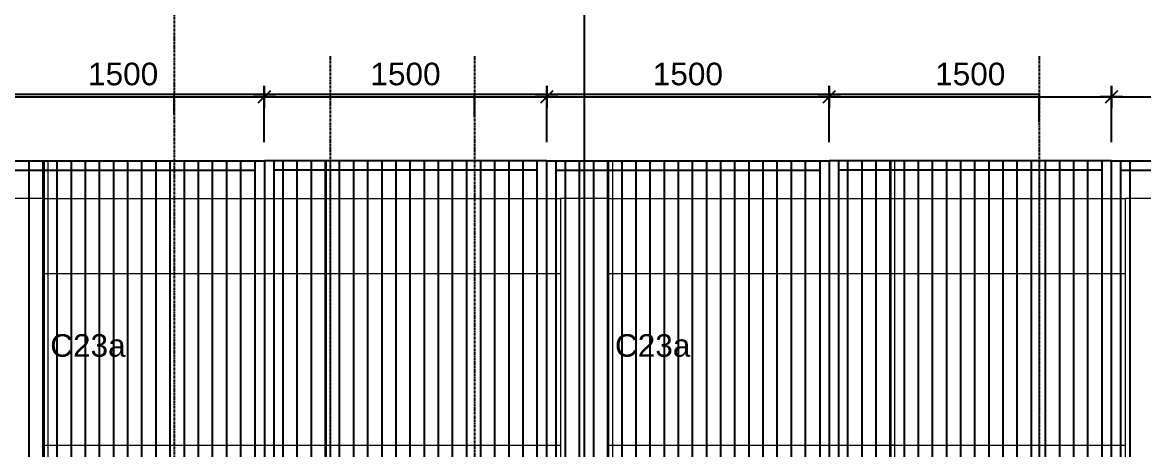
# Model space of a CAD drawing. Header units: millimetres. Extents: x 663313 to 1226001, y 1431724 to 1620898.
# Drawn here: x 1051423 to 1057379, y 1516121 to 1518391 of the extents above; entities that cross this region are included whole.
import ezdxf

# ---------------------------------------------------------------- set-up
doc = ezdxf.new("R2010")
doc.units = ezdxf.units.MM
for name, pattern in [('Grid Line', [22.225, 12.7, -3.175, 3.175, -3.175]), ('HIDDEN', [0.375, 0.25, -0.125]), ('XKITLINE00', [0]), ('XKITLINE02', [4, 2, -2])]:
    doc.linetypes.add(name, pattern=pattern)
doc.layers.add('000 - 0_HIDE_OBJ_FRAMING_DEF_SUB', color=7, linetype='Continuous', plot=False)
for name, color, linetype, lineweight in [('A-FLOR-E', 7, 'Continuous', 9), ('A-GENM', 7, 'Continuous', 9), ('Part', 7, 'Continuous', 0)]:
    doc.layers.add(name, color=color, linetype=linetype, lineweight=lineweight)
doc.layers.add('CVA044__', color=7, linetype='Continuous')
doc.layers.add('DIM', color=7, linetype='Continuous')
doc.styles.add('Arial', font='arial.ttf')
doc.dimstyles.new('Dim - 40 - Cen', dxfattribs={"dimscale": 0.04, "dimtxt": 3, "dimasz": 1, "dimexe": 0, "dimexo": 2.5, "dimgap": 1.5, "dimtad": 1, "dimdec": 0, "dimlfac": 1000, "dimzin": 1, "dimdsep": 46, "dimtxsty": 'Arial', "dimblk": 'CEN1', "dimcen": 0.09, "dimclrd": 7, "dimclre": 7, "dimclrt": 7, "dimadec": 0, "dimazin": 0, "dimtfac": 1, "dimtdec": 0, "dimtix": 1, "dimtofl": 0, "dimtmove": 2, "dimatfit": 3, "dimfxl": 1, "dimtfill": 1, "dimtfillclr": 256, "dimtolj": 1, "dimtzin": 0, "dimarcsym": 0})
doc.dimstyles.new('Dim - 40 - End', dxfattribs={"dimscale": 0.04, "dimtxt": 3, "dimasz": 1, "dimexe": 0, "dimexo": 2.5, "dimgap": 1.5, "dimtad": 1, "dimdec": 0, "dimlfac": 1000, "dimzin": 1, "dimdsep": 46, "dimtxsty": 'Arial', "dimblk": 'END', "dimcen": 0.09, "dimclrd": 7, "dimclre": 7, "dimclrt": 7, "dimadec": 0, "dimazin": 0, "dimtfac": 1, "dimtdec": 0, "dimtix": 1, "dimtofl": 0, "dimtmove": 2, "dimatfit": 3, "dimfxl": 1, "dimtfill": 1, "dimtfillclr": 256, "dimtolj": 1, "dimtzin": 0, "dimarcsym": 0})

# ---------------------------------------------------------------- blocks, each defined once
blk = doc.blocks.new('*A27421196')
at = {"layer": '000 - 0_HIDE_OBJ_FRAMING_DEF_SUB', "color": 7, "linetype": 'XKITLINE00', "lineweight": 0}
for p, q in [((317.767257, 43.148703), (307.90058, 43.148703)), ((307.900591, 11.882036), (307.900591, 43.148703))]:
    blk.add_line(p, q, dxfattribs=at)
at = {"layer": '000 - 0_HIDE_OBJ_FRAMING_DEF_SUB', "color": 7, "linetype": 'XKITLINE02', "lineweight": 0}
blk.add_line((307.90058, 11.882036), (307.90058, 43.148703), dxfattribs=at)
blk = doc.blocks.new('3')
at = {"layer": '000 - 0_HIDE_OBJ_FRAMING_DEF_SUB', "color": 7, "linetype": 'XKITLINE00', "lineweight": 0}
blk.add_line((663618.5508, 1524738.0681), (663618.5308, 1524738.0681), dxfattribs=at)
for points in [[(663614.0308, 1524739.5781), (663614.0308, 1524735.2081), (663612.5508, 1524735.2081), (663612.5508, 1524739.5781)], [(663614.0508, 1524739.5781), (663614.0508, 1524735.2081), (663615.5308, 1524735.2081), (663615.5308, 1524739.5781)], [(663615.5508, 1524739.5781), (663615.5508, 1524735.2081), (663617.0308, 1524735.2081), (663617.0308, 1524739.5781)], [(663617.0508, 1524739.5781), (663617.0508, 1524735.2081), (663618.5308, 1524735.2081), (663618.5308, 1524739.5781)]]:
    blk.add_lwpolyline(points, close=True, dxfattribs=at)
at = {"layer": '000 - 0_HIDE_OBJ_FRAMING_DEF_SUB', "color": 7, "lineweight": 0, "xscale": 0.15, "yscale": 0.15, "zscale": 0.15}
blk.add_blockref('*A27421196', (663572.3657, 1524733.1057), dxfattribs=at)
blk = doc.blocks.new('CEN1')
at = {"color": 7}
for p, q in [((1.5, 0), (-1.5, 0)), ((0, 1.5), (0, -1.5))]:
    blk.add_line(p, q, dxfattribs=at)
blk.add_circle((0, 0), 0.75, dxfattribs=at)
blk = doc.blocks.new('*D5265')
at = {"layer": '000 - 0_HIDE_OBJ_FRAMING_DEF_SUB', "color": 7, "lineweight": -2, "transparency": 16777216}
for p, q in [((1050824.8, 1517542.6), (1050824.8, 1518008.7)), ((1050824.9, 1518008.7), (1052229.8, 1518008.7)), ((1052229.8, 1517902.2), (1052229.8, 1518008.7))]:
    blk.add_line(p, q, dxfattribs=at)
at = {"layer": 'Defpoints', "color": 7, "transparency": 16777216}
for p in [(1052229.8, 1518008.7), (1052229.8, 1517902.1), (1050824.8, 1517542.5)]:
    blk.add_point(p, dxfattribs=at)
at = {"layer": '000 - 0_HIDE_OBJ_FRAMING_DEF_SUB', "color": 7, "lineweight": -2, "transparency": 16777216, "xscale": 0.04, "yscale": 0.04, "zscale": 0.04, "rotation": 180}
blk.add_blockref('CEN1', (1050824.8, 1518008.7), dxfattribs=at)
at = {"layer": '000 - 0_HIDE_OBJ_FRAMING_DEF_SUB', "color": 7, "lineweight": -2, "transparency": 16777216, "xscale": 0.04, "yscale": 0.04, "zscale": 0.04}
blk.add_blockref('CEN1', (1052229.8, 1518008.7), dxfattribs=at)
at = {"layer": '000 - 0_HIDE_OBJ_FRAMING_DEF_SUB', "color": 7, "transparency": 16777216, "insert": (1051527.3, 1518008.8), "char_height": 0.12, "attachment_point": 5, "style": 'Arial', "bg_fill": 3, "box_fill_scale": 1.1, "bg_fill_color": 256, "bg_fill_true_color": 13158600, "bg_fill_transparency": 0}
blk.add_mtext('\\A1;1405000', dxfattribs=at)
blk = doc.blocks.new('*D5266')
at = {"layer": '000 - 0_HIDE_OBJ_FRAMING_DEF_SUB', "color": 7, "lineweight": -2, "transparency": 16777216}
for p, q in [((1052229.8, 1517902.2), (1052229.8, 1518008.7)), ((1052229.9, 1518008.7), (1053824.8, 1518008.7)), ((1053824.8, 1517886.8), (1053824.8, 1518008.7))]:
    blk.add_line(p, q, dxfattribs=at)
at = {"layer": 'Defpoints', "color": 7, "transparency": 16777216}
for p in [(1053824.8, 1518008.7), (1052229.8, 1517902.1), (1053824.8, 1517886.7)]:
    blk.add_point(p, dxfattribs=at)
at = {"layer": '000 - 0_HIDE_OBJ_FRAMING_DEF_SUB', "color": 7, "lineweight": -2, "transparency": 16777216, "xscale": 0.04, "yscale": 0.04, "zscale": 0.04, "rotation": 180}
blk.add_blockref('CEN1', (1052229.8, 1518008.7), dxfattribs=at)
at = {"layer": '000 - 0_HIDE_OBJ_FRAMING_DEF_SUB', "color": 7, "lineweight": -2, "transparency": 16777216, "xscale": 0.04, "yscale": 0.04, "zscale": 0.04}
blk.add_blockref('CEN1', (1053824.8, 1518008.7), dxfattribs=at)
at = {"layer": '000 - 0_HIDE_OBJ_FRAMING_DEF_SUB', "color": 7, "transparency": 16777216, "insert": (1053027.3, 1518008.8), "char_height": 0.12, "attachment_point": 5, "style": 'Arial', "bg_fill": 3, "box_fill_scale": 1.1, "bg_fill_color": 256, "bg_fill_true_color": 13158600, "bg_fill_transparency": 0}
blk.add_mtext('\\A1;1595000', dxfattribs=at)
blk = doc.blocks.new('*D5267')
at = {"layer": '000 - 0_HIDE_OBJ_FRAMING_DEF_SUB', "color": 7, "lineweight": -2, "transparency": 16777216}
for p, q in [((1053824.8, 1517886.8), (1053824.8, 1518008.7)), ((1053824.9, 1518008.7), (1056824.8, 1518008.7)), ((1056824.8, 1517859.2), (1056824.8, 1518008.7))]:
    blk.add_line(p, q, dxfattribs=at)
at = {"layer": 'Defpoints', "color": 7, "transparency": 16777216}
for p in [(1056824.8, 1518008.7), (1053824.8, 1517886.7), (1056824.8, 1517859.1)]:
    blk.add_point(p, dxfattribs=at)
at = {"layer": '000 - 0_HIDE_OBJ_FRAMING_DEF_SUB', "color": 7, "lineweight": -2, "transparency": 16777216, "xscale": 0.04, "yscale": 0.04, "zscale": 0.04, "rotation": 180}
blk.add_blockref('CEN1', (1053824.8, 1518008.7), dxfattribs=at)
at = {"layer": '000 - 0_HIDE_OBJ_FRAMING_DEF_SUB', "color": 7, "lineweight": -2, "transparency": 16777216, "xscale": 0.04, "yscale": 0.04, "zscale": 0.04}
blk.add_blockref('CEN1', (1056824.8, 1518008.7), dxfattribs=at)
at = {"layer": '000 - 0_HIDE_OBJ_FRAMING_DEF_SUB', "color": 7, "transparency": 16777216, "insert": (1055324.8, 1518008.8), "char_height": 0.12, "attachment_point": 5, "style": 'Arial', "bg_fill": 3, "box_fill_scale": 1.1, "bg_fill_color": 256, "bg_fill_true_color": 13158600, "bg_fill_transparency": 0}
blk.add_mtext('\\A1;3000000', dxfattribs=at)
blk = doc.blocks.new('GM_Louver Grill Vertical Z1 - Z Profile-V256-ENT 4 ELE-2 sheet')
at = {"layer": '000 - 0_HIDE_OBJ_FRAMING_DEF_SUB', "color": 7}
blk.add_line((-142238.2, 105670), (-142238.2, 110050), dxfattribs=at)
blk = doc.blocks.new('5')
at = {"layer": '000 - 0_HIDE_OBJ_FRAMING_DEF_SUB', "color": 7}
for p, q in [((1857226.1, 110050), (1857226.1, 105670)), ((1857326.1, 110050), (1857326.1, 105670)), ((1858726.1, 105670), (1858726.1, 110050)), ((1858826.1, 105670), (1858826.1, 110050)), ((1860226.1, 110050), (1860226.1, 105670)), ((1860326.1, 110050), (1860326.1, 105670)), ((1861726.1, 105670), (1861726.1, 110050)), ((1861826.1, 105670), (1861826.1, 110050)), ((1855826.1, 110000), (1857226.1, 110000)), ((1858726.1, 110000), (1857326.1, 110000)), ((1858826.1, 110000), (1860226.1, 110000)), ((1861726.1, 110000), (1860326.1, 110000)), ((1861826.1, 110000), (1863226.1, 110000))]:
    blk.add_line(p, q, dxfattribs=at)
for points in [[(1855776.1, 110050), (1857276.1, 110050), (1857276.1, 105670), (1855776.1, 105670)], [(1858776.1, 110050), (1857276.1, 110050), (1857276.1, 105670), (1858776.1, 105670)], [(1858776.1, 110050), (1860276.1, 110050), (1860276.1, 105670), (1858776.1, 105670)], [(1861776.1, 110050), (1860276.1, 110050), (1860276.1, 105670), (1861776.1, 105670)], [(1861776.1, 110050), (1863276.1, 110050), (1863276.1, 105670), (1861776.1, 105670)]]:
    blk.add_lwpolyline(points, close=True, dxfattribs=at)
at = {"layer": 'A-GENM', "color": 7}
for p in [(1998264.3, 0), (1998339.3, 0), (1998414.3, 0), (1998489.3, 0), (1998564.3, 0), (1998639.3, 0), (1998714.3, 0), (1998789.3, 0), (1998864.3, 0), (1998939.3, 0), (1999014.3, 0), (1999089.3, 0), (1999164.3, 0), (1999239.3, 0), (1999314.3, 0), (1999389.3, 0), (1999614.3, 0), (1999689.3, 0), (1999764.3, 0), (1999839.3, 0), (1999914.3, 0), (1999989.3, 0), (2000064.3, 0), (2000139.3, 0), (2000214.3, 0), (2000289.3, 0), (2000364.3, 0), (2000439.3, 0), (2000514.3, 0), (2000589.3, 0), (2000664.3, 0), (2000739.3, 0), (2000814.3, 0), (2000889.3, 0), (2001114.3, 0), (2001189.3, 0), (2001264.3, 0), (2001339.3, 0), (2001414.3, 0), (2001489.3, 0), (2001564.3, 0), (2001639.3, 0), (2001714.3, 0), (2001789.3, 0), (2001864.3, 0), (2001939.3, 0), (2002014.3, 0), (2002089.3, 0), (2002164.3, 0), (2002239.3, 0), (2002314.3, 0), (2002389.3, 0), (2002614.3, 0), (2002689.3, 0), (2002764.3, 0), (2002839.3, 0), (2002914.3, 0), (2002989.3, 0), (2003064.3, 0), (2003139.3, 0), (2003214.3, 0), (2003289.3, 0), (2003364.3, 0), (2003439.3, 0), (2003514.3, 0), (2003589.3, 0), (2003664.3, 0), (2003739.3, 0), (2003814.3, 0), (2003889.3, 0), (2004114.3, 0)]:
    blk.add_blockref('GM_Louver Grill Vertical Z1 - Z Profile-V256-ENT 4 ELE-2 sheet', p, dxfattribs=at)
blk = doc.blocks.new('END')
at = {"color": 7}
for p, q in [((0, 1.5), (0, -1.5)), ((1.5, 0), (-1.5, 0)), ((-0.8, -0.8), (0.8, 0.8))]:
    blk.add_line(p, q, dxfattribs=at)
blk = doc.blocks.new('*D5144')
at = {"layer": '000 - 0_HIDE_OBJ_FRAMING_DEF_SUB', "color": 7, "lineweight": -2, "transparency": 16777216}
for p, q in [((19.2605, 3.8), (19.2605, 4.0395)), ((19.3005, 4.0395), (20.7205, 4.0395)), ((20.7605, 3.8), (20.7605, 4.0395))]:
    blk.add_line(p, q, dxfattribs=at)
at = {"layer": 'Defpoints', "color": 7, "transparency": 16777216}
for p in [(20.7605, 4.0395), (19.2605, 3.7), (20.7605, 3.7)]:
    blk.add_point(p, dxfattribs=at)
at = {"layer": '000 - 0_HIDE_OBJ_FRAMING_DEF_SUB', "color": 7, "lineweight": -2, "transparency": 16777216, "xscale": 0.04, "yscale": 0.04, "zscale": 0.04, "rotation": 180}
blk.add_blockref('END', (19.2605, 4.0395), dxfattribs=at)
at = {"layer": '000 - 0_HIDE_OBJ_FRAMING_DEF_SUB', "color": 7, "lineweight": -2, "transparency": 16777216, "xscale": 0.04, "yscale": 0.04, "zscale": 0.04}
blk.add_blockref('END', (20.7605, 4.0395), dxfattribs=at)
at = {"layer": '000 - 0_HIDE_OBJ_FRAMING_DEF_SUB', "color": 7, "transparency": 16777216, "insert": (20.0105, 4.1608), "char_height": 0.12, "attachment_point": 5, "style": 'Arial', "bg_fill": 3, "box_fill_scale": 1.1, "bg_fill_color": 256, "bg_fill_true_color": 13158600, "bg_fill_transparency": 0}
blk.add_mtext('\\A1;1500', dxfattribs=at)
blk = doc.blocks.new('*D5145')
at = {"layer": '000 - 0_HIDE_OBJ_FRAMING_DEF_SUB', "color": 7, "lineweight": -2, "transparency": 16777216}
for p, q in [((20.7605, 3.8), (20.7605, 4.0395)), ((20.8005, 4.0395), (22.2205, 4.0395)), ((22.2605, 3.8), (22.2605, 4.0395))]:
    blk.add_line(p, q, dxfattribs=at)
at = {"layer": 'Defpoints', "color": 7, "transparency": 16777216}
for p in [(22.2605, 4.0395), (20.7605, 3.7), (22.2605, 3.7)]:
    blk.add_point(p, dxfattribs=at)
at = {"layer": '000 - 0_HIDE_OBJ_FRAMING_DEF_SUB', "color": 7, "lineweight": -2, "transparency": 16777216, "xscale": 0.04, "yscale": 0.04, "zscale": 0.04, "rotation": 180}
blk.add_blockref('END', (20.7605, 4.0395), dxfattribs=at)
at = {"layer": '000 - 0_HIDE_OBJ_FRAMING_DEF_SUB', "color": 7, "lineweight": -2, "transparency": 16777216, "xscale": 0.04, "yscale": 0.04, "zscale": 0.04}
blk.add_blockref('END', (22.2605, 4.0395), dxfattribs=at)
at = {"layer": '000 - 0_HIDE_OBJ_FRAMING_DEF_SUB', "color": 7, "transparency": 16777216, "insert": (21.5105, 4.1608), "char_height": 0.12, "attachment_point": 5, "style": 'Arial', "bg_fill": 3, "box_fill_scale": 1.1, "bg_fill_color": 256, "bg_fill_true_color": 13158600, "bg_fill_transparency": 0}
blk.add_mtext('\\A1;1500', dxfattribs=at)
blk = doc.blocks.new('*D5146')
at = {"layer": '000 - 0_HIDE_OBJ_FRAMING_DEF_SUB', "color": 7, "lineweight": -2, "transparency": 16777216}
for p, q in [((22.2605, 3.8), (22.2605, 4.0395)), ((22.3005, 4.0395), (23.7205, 4.0395)), ((23.7605, 3.8), (23.7605, 4.0395))]:
    blk.add_line(p, q, dxfattribs=at)
at = {"layer": 'Defpoints', "color": 7, "transparency": 16777216}
for p in [(23.7605, 4.0395), (22.2605, 3.7), (23.7605, 3.7)]:
    blk.add_point(p, dxfattribs=at)
at = {"layer": '000 - 0_HIDE_OBJ_FRAMING_DEF_SUB', "color": 7, "lineweight": -2, "transparency": 16777216, "xscale": 0.04, "yscale": 0.04, "zscale": 0.04, "rotation": 180}
blk.add_blockref('END', (22.2605, 4.0395), dxfattribs=at)
at = {"layer": '000 - 0_HIDE_OBJ_FRAMING_DEF_SUB', "color": 7, "lineweight": -2, "transparency": 16777216, "xscale": 0.04, "yscale": 0.04, "zscale": 0.04}
blk.add_blockref('END', (23.7605, 4.0395), dxfattribs=at)
at = {"layer": '000 - 0_HIDE_OBJ_FRAMING_DEF_SUB', "color": 7, "transparency": 16777216, "insert": (23.0105, 4.1608), "char_height": 0.12, "attachment_point": 5, "style": 'Arial', "bg_fill": 3, "box_fill_scale": 1.1, "bg_fill_color": 256, "bg_fill_true_color": 13158600, "bg_fill_transparency": 0}
blk.add_mtext('\\A1;1500', dxfattribs=at)
blk = doc.blocks.new('*D5147')
at = {"layer": '000 - 0_HIDE_OBJ_FRAMING_DEF_SUB', "color": 7, "lineweight": -2, "transparency": 16777216}
for p, q in [((23.7605, 3.8), (23.7605, 4.0395)), ((23.8005, 4.0395), (25.2205, 4.0395)), ((25.2605, 3.8), (25.2605, 4.0395))]:
    blk.add_line(p, q, dxfattribs=at)
at = {"layer": 'Defpoints', "color": 7, "transparency": 16777216}
for p in [(25.2605, 4.0395), (23.7605, 3.7), (25.2605, 3.7)]:
    blk.add_point(p, dxfattribs=at)
at = {"layer": '000 - 0_HIDE_OBJ_FRAMING_DEF_SUB', "color": 7, "lineweight": -2, "transparency": 16777216, "xscale": 0.04, "yscale": 0.04, "zscale": 0.04, "rotation": 180}
blk.add_blockref('END', (23.7605, 4.0395), dxfattribs=at)
at = {"layer": '000 - 0_HIDE_OBJ_FRAMING_DEF_SUB', "color": 7, "lineweight": -2, "transparency": 16777216, "xscale": 0.04, "yscale": 0.04, "zscale": 0.04}
blk.add_blockref('END', (25.2605, 4.0395), dxfattribs=at)
at = {"layer": '000 - 0_HIDE_OBJ_FRAMING_DEF_SUB', "color": 7, "transparency": 16777216, "insert": (24.5105, 4.1608), "char_height": 0.12, "attachment_point": 5, "style": 'Arial', "bg_fill": 3, "box_fill_scale": 1.1, "bg_fill_color": 256, "bg_fill_true_color": 13158600, "bg_fill_transparency": 0}
blk.add_mtext('\\A1;1500', dxfattribs=at)
blk = doc.blocks.new('*D5148')
at = {"layer": '000 - 0_HIDE_OBJ_FRAMING_DEF_SUB', "color": 7, "lineweight": -2, "transparency": 16777216}
for p, q in [((25.2605, 3.8), (25.2605, 4.0395)), ((25.3005, 4.0395), (26.7205, 4.0395)), ((26.7605, 3.8), (26.7605, 4.0395))]:
    blk.add_line(p, q, dxfattribs=at)
at = {"layer": 'Defpoints', "color": 7, "transparency": 16777216}
for p in [(26.7605, 4.0395), (25.2605, 3.7), (26.7605, 3.7)]:
    blk.add_point(p, dxfattribs=at)
at = {"layer": '000 - 0_HIDE_OBJ_FRAMING_DEF_SUB', "color": 7, "lineweight": -2, "transparency": 16777216, "xscale": 0.04, "yscale": 0.04, "zscale": 0.04, "rotation": 180}
blk.add_blockref('END', (25.2605, 4.0395), dxfattribs=at)
at = {"layer": '000 - 0_HIDE_OBJ_FRAMING_DEF_SUB', "color": 7, "lineweight": -2, "transparency": 16777216, "xscale": 0.04, "yscale": 0.04, "zscale": 0.04}
blk.add_blockref('END', (26.7605, 4.0395), dxfattribs=at)
at = {"layer": '000 - 0_HIDE_OBJ_FRAMING_DEF_SUB', "color": 7, "transparency": 16777216, "insert": (26.0105, 4.1608), "char_height": 0.12, "attachment_point": 5, "style": 'Arial', "bg_fill": 3, "box_fill_scale": 1.1, "bg_fill_color": 256, "bg_fill_true_color": 13158600, "bg_fill_transparency": 0}
blk.add_mtext('\\A1;1500', dxfattribs=at)
blk = doc.blocks.new('A$Cc1931124')
at = {"layer": '000 - 0_HIDE_OBJ_FRAMING_DEF_SUB', "color": 7, "linetype": 'Grid Line'}
blk.add_line((22.4593, 9.6361), (22.4593, -1.8694), dxfattribs=at)
at = {"layer": 'A-FLOR-E', "color": 7, "linetype": 'HIDDEN', "ltscale": 20}
for points in [[(19.5843, 0), (19.5843, 3.5), (19.3343, 3.5), (19.3343, 0)], [(22.5843, 0), (22.5843, 3.5), (22.3343, 3.5), (22.3343, 0)], [(25.5843, 0), (25.5843, 3.5), (25.3343, 3.5), (25.3343, 0)], [(19.5843, 2.19), (22.3343, 2.19)], [(22.5843, 2.19), (25.3343, 2.19)]]:
    blk.add_lwpolyline(points, dxfattribs=at)
at = {"layer": 'Part', "color": 7, "linetype": 'XKITLINE00', "lineweight": 0}
for p, q in [((19.5843, 3.5), (22.3343, 3.5)), ((22.5843, 3.5), (25.3343, 3.5)), ((22.3343, 3.1), (19.5843, 3.1)), ((25.3343, 3.1), (22.5843, 3.1))]:
    blk.add_line(p, q, dxfattribs=at)
at = {"layer": '000 - 0_HIDE_OBJ_FRAMING_DEF_SUB', "color": 7, "xscale": 0.001, "yscale": 0.001, "zscale": 0.001}
blk.add_blockref('5', (-1836.5155, -106.35), dxfattribs=at)
at = {"layer": 'CVA044__', "color": 7, "style": 'Arial'}
for p in [(19.623, 2.659), (22.623, 2.659)]:
    blk.add_text('C23a', height=0.12, dxfattribs=at).set_placement(p)
at = {"layer": '000 - 0_HIDE_OBJ_FRAMING_DEF_SUB', "color": 7}
dim = blk.add_linear_dim(base=(20.7605, 4.0395), p1=(19.2605, 3.7), p2=(20.7605, 3.7), dimstyle='Dim - 40 - End', override={"dimclrd": 7, "dimclre": 7, "dimclrt": 7}, dxfattribs=at)
dim.commit()
dim.dimension.update_dxf_attribs({"geometry": '*D5144', "text_midpoint": (20.0105, 4.1608)})
dim = blk.add_linear_dim(base=(22.2605, 4.0395), p1=(20.7605, 3.7), p2=(22.2605, 3.7), dimstyle='Dim - 40 - End', override={"dimclrd": 7, "dimclre": 7, "dimclrt": 7}, dxfattribs=at)
dim.commit()
dim.dimension.update_dxf_attribs({"geometry": '*D5145', "text_midpoint": (21.5105, 4.1608)})
dim = blk.add_linear_dim(base=(23.7605, 4.0395), p1=(22.2605, 3.7), p2=(23.7605, 3.7), dimstyle='Dim - 40 - End', override={"dimclrd": 7, "dimclre": 7, "dimclrt": 7}, dxfattribs=at)
dim.commit()
dim.dimension.update_dxf_attribs({"geometry": '*D5146', "text_midpoint": (23.0105, 4.1608)})
dim = blk.add_linear_dim(base=(25.2605, 4.0395), p1=(23.7605, 3.7), p2=(25.2605, 3.7), dimstyle='Dim - 40 - End', override={"dimclrd": 7, "dimclre": 7, "dimclrt": 7}, dxfattribs=at)
dim.commit()
dim.dimension.update_dxf_attribs({"geometry": '*D5147', "text_midpoint": (24.5105, 4.1608)})
dim = blk.add_linear_dim(base=(26.7605, 4.0395), p1=(25.2605, 3.7), p2=(26.7605, 3.7), dimstyle='Dim - 40 - End', override={"dimclrd": 7, "dimclre": 7, "dimclrt": 7}, dxfattribs=at)
dim.commit()
dim.dimension.update_dxf_attribs({"geometry": '*D5148', "text_midpoint": (26.0105, 4.1608)})

msp = doc.modelspace()

# ---------------------------------------------------------------- linework, layer by layer
at = {"layer": '000 - 0_HIDE_OBJ_FRAMING_DEF_SUB', "color": 7, "linetype": 'Grid Line'}
for p, q in [((1052229.8414, 1523801.2017), (1052229.8414, 1512183.0874)), ((1053057.7487, 1518210.573), (1053057.7487, 1509845.0011)), ((1053824.8414, 1518210.573), (1053824.8414, 1509845.0011)), ((1056824.8414, 1518210.573), (1056824.8414, 1509845.0011))]:
    msp.add_line(p, q, dxfattribs=at)

# ---------------------------------------------------------------- block references
at = {"layer": 'DIM', "color": 7, "xscale": 1000, "yscale": 1000, "zscale": 1000}
for p in [(-662562493.0659, -1523221923.05), (-662555725.9731, -1523221923.05)]:
    msp.add_blockref('3', p, dxfattribs=at)

# ---------------------------------------------------------------- next in the draw order: dimensions: what is measured, and where the dimension line sits
at = {"layer": '000 - 0_HIDE_OBJ_FRAMING_DEF_SUB', "color": 7}
dim = msp.add_linear_dim(base=(1052229.8414, 1518008.6567), p1=(1050824.8414, 1517542.5398), p2=(1052229.8414, 1517902.1033), dimstyle='Dim - 40 - Cen', override={"dimclrd": 7, "dimclre": 7, "dimclrt": 7}, dxfattribs=at)
dim.commit()
dim.dimension.update_dxf_attribs({"geometry": '*D5265', "text_midpoint": (1051527.3414, 1518008.778)})

# ---------------------------------------------------------------- next in the draw order: dimensions: what is measured, and where the dimension line sits
dim = msp.add_linear_dim(base=(1053824.8414, 1518008.6567), p1=(1052229.8414, 1517902.1033), p2=(1053824.8414, 1517886.6529), dimstyle='Dim - 40 - Cen', override={"dimclrd": 7, "dimclre": 7, "dimclrt": 7}, dxfattribs=at)
dim.commit()
dim.dimension.update_dxf_attribs({"geometry": '*D5266', "text_midpoint": (1053027.3414, 1518008.778)})

# ---------------------------------------------------------------- next in the draw order: dimensions: what is measured, and where the dimension line sits
dim = msp.add_linear_dim(base=(1056824.8414, 1518008.6567), p1=(1053824.8414, 1517886.6529), p2=(1056824.8414, 1517859.0638), dimstyle='Dim - 40 - Cen', override={"dimclrd": 7, "dimclre": 7, "dimclrt": 7}, dxfattribs=at)
dim.commit()
dim.dimension.update_dxf_attribs({"geometry": '*D5267', "text_midpoint": (1055324.8414, 1518008.778)})

# ---------------------------------------------------------------- next in the draw order: block references
at = {"color": 7, "xscale": 1000, "yscale": 1000, "zscale": 1000}
msp.add_blockref('A$Cc1931124', (1031947.568, 1513955.0011), dxfattribs=at)

doc.saveas('drawing.dxf')
